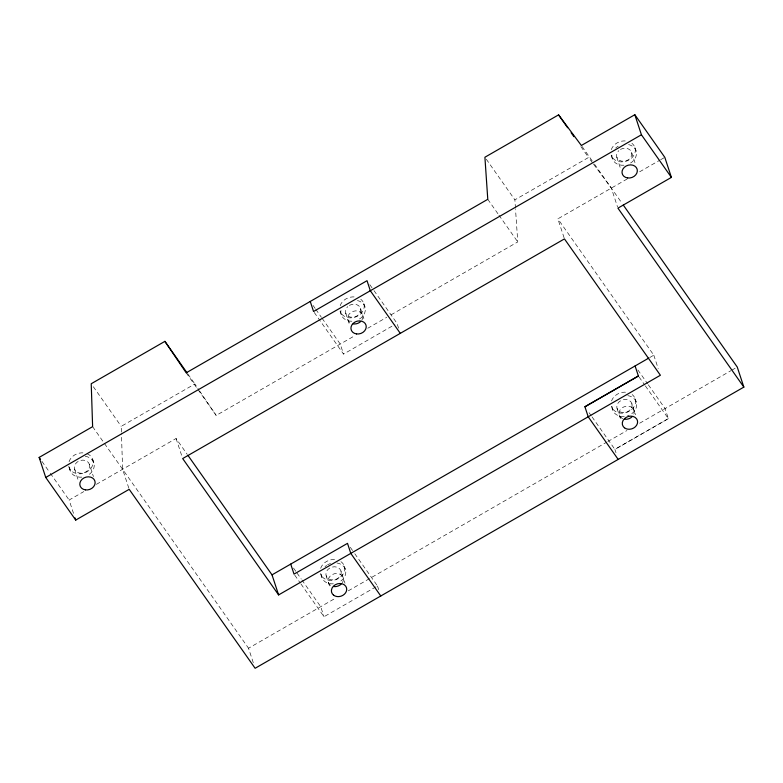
<?xml version="1.0" encoding="UTF-8"?>
<svg xmlns="http://www.w3.org/2000/svg" width="783" height="783" viewBox="0 0 783 783"><rect width="100%" height="100%" fill="white"/><g stroke="black" fill="none" stroke-linecap="round" stroke-linejoin="round"><path stroke-width="0.59" stroke-dasharray="3.92 2.94" d="M121.394 432.108L121.208 426.344L194.879 383.973L198.872 389.865M515.459 208.258L514.881 199.851L588.552 157.471L592.829 163.216M73.524 513.394L69.129 500.024L83.81 491.587M96.387 484.344L176.077 438.509L187.284 454.434M198.05 389.67L216.186 415.44L355.032 335.564M367.716 328.263L386.733 317.321M390.962 314.883L517.759 241.918L515.537 209.462M564.093 237.787L557.868 218.849L627.066 179.043M639.642 171.8L659.57 160.349M660.617 159.742L664.806 157.334M314.237 312.446L343.541 354.102L394.896 324.514M649.645 357.586L653.805 355.198L557.868 218.849M253.281 662.712L248.524 648.226L335.545 598.163M348.259 590.852L606.805 442.131M607.862 441.524L626.938 430.552M639.652 423.231L730.979 370.653M732.027 370.056L735.159 368.245M668.369 418.602L614.89 449.354L616.006 452.74M301.005 584.03L324.005 616.73L377.484 585.968L354.474 553.268M648.334 384.786L665.08 408.609L668.379 418.631L614.9 449.393L591.879 416.664M619.95 416.517L621.154 417.77M593.534 164.166L611.337 188.086L617.562 207.035M582.053 146.47L593.905 163.314M594.6 164.303L621.888 203.081M580.878 146.568L588.552 157.471M637.871 369.928L647.649 383.836M486.302 159.223L514.881 199.851M639.085 376.985L644.673 384.942M645.358 385.902L668.379 418.631M487.78 199.313L498.233 214.17M498.937 215.168L517.759 241.918M589.09 412.7L591.194 415.704M369.811 284.66L373.305 289.651M373.99 290.61L397.01 323.34L398.841 328.919M313.043 305.429L315.138 308.404M315.833 309.393L321.412 317.321M322.107 318.309L340.243 344.08L343.541 354.102M350.295 547.317L353.779 552.279M187.9 374.059L194.879 383.973M186.197 372.825L197.355 388.681M293.517 568.057L296.307 572.021M297.002 573.009L301.191 578.95M301.886 579.939L320.717 606.698L324.005 616.73M294.721 575.104L300.3 583.032M93.324 386.714L121.208 426.344M92.619 426.657L103.777 442.512M104.472 443.501L248.524 648.226M41.939 461.383L49.613 472.276M50.308 473.275L69.129 500.024M199.538 390.854L216.186 415.44M633.32 408.834L634.064 410.341M634.974 147.713L636.08 151.06M631.607 152.411L635.639 164.665M616.759 157.08L620.42 168.228M612.286 158.44L611.19 155.093A12.459 10.277 -18.2 0 0 629.033 159.957A12.459 10.277 -18.2 0 0 631.901 143.289M653.805 355.198L658.2 368.568M635.238 398.948L636.334 402.286M631.881 403.685A7.781 6.421 -18.2 0 1 622.377 412.514A7.781 6.421 -18.2 0 1 619.099 401.875A7.781 6.421 -18.2 0 1 631.881 403.685L635.532 414.794M617.024 408.364L621.046 420.579M612.57 409.763L611.474 406.416A12.459 10.277 -18.2 0 0 629.346 411.202A12.459 10.277 -18.2 0 0 632.126 394.534M363.87 303.657L364.966 306.995M360.513 308.394L364.545 320.658M345.655 313.073L349.688 325.327M341.202 314.472L340.106 311.125A12.459 10.277 -18.2 0 0 357.978 315.911A12.459 10.277 -18.2 0 0 360.767 299.243M377.484 585.968L379.315 591.537M344.344 566.275L345.44 569.623M340.987 571.022A7.781 6.421 -18.2 0 1 331.483 579.841A7.781 6.421 -18.2 0 1 328.204 569.212A7.781 6.421 -18.2 0 1 340.987 571.022L345.009 583.276M326.129 575.691L330.162 587.945M321.676 577.091L320.58 573.753A12.459 10.277 -18.2 0 0 339.802 577.658A12.459 10.277 -18.2 0 0 338.726 560.422M176.077 438.509L182.302 457.448M128.833 488.21L122.608 469.271L121.434 433.302M92.746 459.562L93.843 462.9M89.399 464.348A7.781 6.421 -18.2 0 1 79.895 473.167A7.781 6.421 -18.2 0 1 76.626 462.538A7.781 6.421 -18.2 0 1 89.399 464.348L93.431 476.602M74.551 469.017L78.212 480.165M69.012 467.128L70.108 470.466M87.089 453.729A12.459 10.277 -18.2 0 1 86.923 471.836A12.459 10.277 -18.2 0 1 68.62 464.456M69.061 461.716A12.459 10.277 -18.2 0 1 84.143 452.956M85.239 456.303A12.459 10.277 -18.2 0 1 94.146 464.211A12.459 10.277 -18.2 0 1 88.019 475.173M81.882 477.131A12.459 10.277 -18.2 0 1 70.157 465.053M342.347 582.728A7.781 6.421 -18.2 0 0 343.179 577.707L342.435 576.2A7.781 6.421 -18.2 0 0 332.012 574.712A7.781 6.421 -18.2 0 0 329.075 583.883L330.269 585.136A7.781 6.421 -18.2 0 0 331.845 586.036M349.795 322.508A7.781 6.421 -18.2 0 1 349.472 313.729A7.781 6.421 -18.2 0 1 359.759 311.683A7.781 6.421 -18.2 0 1 361.873 320.11M320.658 568.341A12.459 10.277 -18.2 0 1 335.78 559.639M336.876 562.977A12.459 10.277 -18.2 0 1 345.734 570.934A12.459 10.277 -18.2 0 1 339.558 581.877M333.401 583.815A12.459 10.277 -18.2 0 1 321.754 571.678M324.994 566.716A12.459 10.277 -18.2 0 1 326.658 565.404M327.558 564.837A12.459 10.277 -18.2 0 1 330.534 563.535M611.552 401.004A12.459 10.277 -18.2 0 1 626.674 392.303M627.77 395.65A12.459 10.277 -18.2 0 1 636.706 404.958A12.459 10.277 -18.2 0 1 627.477 415.851M624.296 416.478A12.459 10.277 -18.2 0 1 612.649 404.351M622.73 418.699A7.781 6.421 -18.2 0 1 620.058 410.018A7.781 6.421 -18.2 0 1 630.56 406.72A7.781 6.421 -18.2 0 1 633.232 415.401M611.298 149.68A12.459 10.277 -18.2 0 1 626.459 141.038M628.573 144.571A12.459 10.277 -18.2 0 1 636.413 152.822A12.459 10.277 -18.2 0 1 630.129 163.295M623.973 165.213A12.459 10.277 -18.2 0 1 612.149 153.928M615.663 148.075A12.459 10.277 -18.2 0 1 618.237 146.196M349.335 305.409A7.781 6.421 -18.2 0 1 360.728 309.5A7.781 6.421 -18.2 0 1 350.373 317.105A7.781 6.421 -18.2 0 1 347.73 306.584M620.43 149.426A7.781 6.421 -18.2 0 1 631.822 153.517A7.781 6.421 -18.2 0 1 621.467 161.112A7.781 6.421 -18.2 0 1 618.834 150.6M340.184 305.713A12.459 10.277 -18.2 0 1 355.306 297.011M357.42 300.545A12.459 10.277 -18.2 0 1 365.309 308.756A12.459 10.277 -18.2 0 1 359.084 319.258M351.861 321.245A12.459 10.277 -18.2 0 1 341.28 309.06"/><path stroke-width="1.17" d="M187.206 373.07L164.9 341.359L91.229 383.739L92.619 426.657L39.15 457.419L45.747 477.473L75.726 520.078L129.195 489.326L255.121 668.281L743.85 387.105L737.253 367.041L623.297 205.087M743.85 387.105L617.934 208.141L671.403 177.389L664.806 157.334L634.827 114.719L581.358 145.481L558.573 114.866L484.902 157.236L487.78 199.313L186.197 372.825L164.9 341.359M45.747 477.473L641.424 134.774L634.827 114.719M278.611 594.914L182.674 458.564L564.455 238.903L660.392 375.253L278.611 594.914L272.014 574.859L648.608 358.183M618.198 459.425L588.209 416.781L584.911 406.749L638.38 375.987M584.921 406.788L638.399 376.026L635.091 365.964M641.424 134.774L671.403 177.389M558.573 114.866L567.636 127.746M571.12 132.699L573.91 136.663M370.31 290.728L400.309 333.372M380.783 595.99L350.794 553.385L347.505 543.353L294.026 574.115L290.728 564.093M187.979 455.422L272.014 574.859M39.15 457.419L40.54 459.396M370.33 290.767L367.021 280.696L313.552 311.497L310.254 301.465M74.992 517.857L75.726 520.078M341.104 584.187A7.781 6.421 -18.2 0 1 333.675 586.526M360.63 321.568A7.781 6.421 -18.2 0 1 353.202 323.908M631.998 416.859A7.781 6.421 -18.2 0 1 624.57 419.199M624.452 427.792L623.248 426.549A7.781 6.421 -18.2 0 1 626.185 417.378A7.781 6.421 -18.2 0 1 636.618 418.856L637.362 420.363A7.781 6.421 -18.2 0 1 633.682 428.027A7.781 6.421 -18.2 0 1 624.452 427.792M333.568 595.158L332.364 593.915A7.781 6.421 -18.2 0 1 335.3 584.744A7.781 6.421 -18.2 0 1 345.734 586.222L346.478 587.73A7.781 6.421 -18.2 0 1 342.797 595.393A7.781 6.421 -18.2 0 1 333.568 595.158M356.5 333.93A7.781 6.421 -18.2 0 0 366.004 325.111A7.781 6.421 -18.2 0 0 353.231 323.301A7.781 6.421 -18.2 0 0 356.5 333.93M85.396 489.884A7.781 6.421 -18.2 0 0 94.9 481.065A7.781 6.421 -18.2 0 0 82.117 479.245A7.781 6.421 -18.2 0 0 85.396 489.884M627.604 177.947A7.781 6.421 -18.2 0 0 637.108 169.128A7.781 6.421 -18.2 0 0 624.325 167.308A7.781 6.421 -18.2 0 0 627.604 177.947"/></g></svg>
